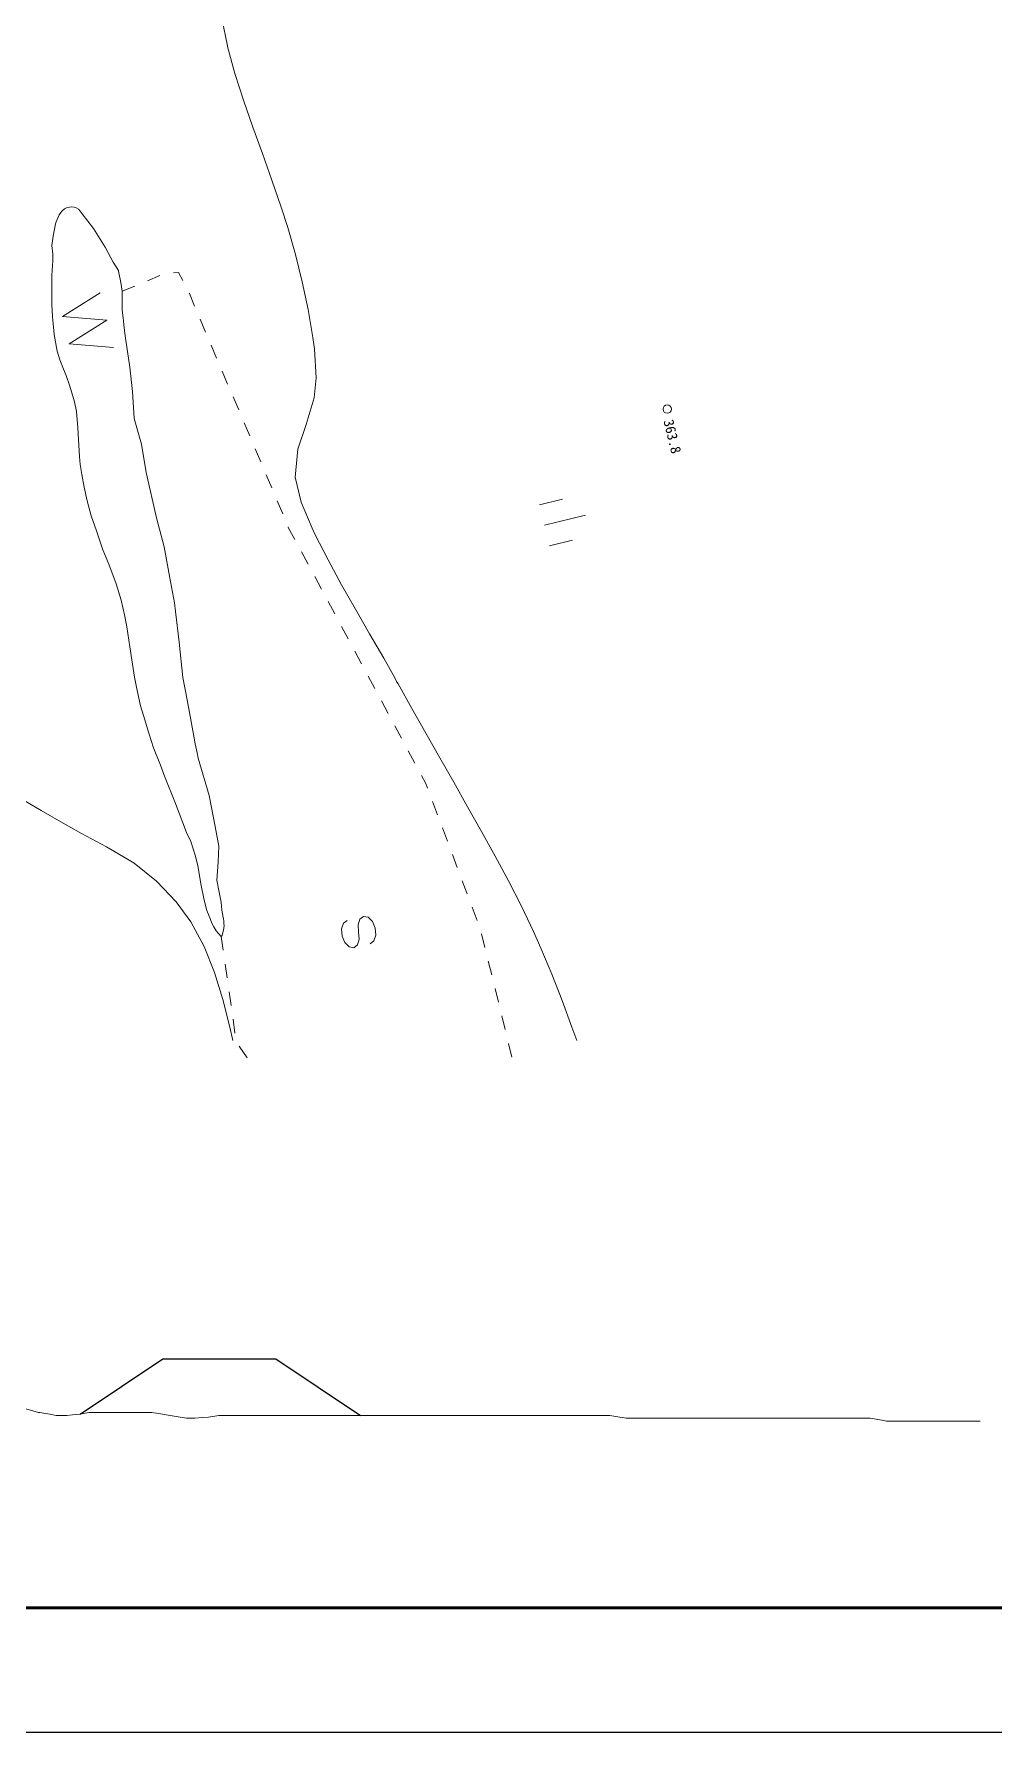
# Model space of a CAD drawing. Header units: millimetres. Extents: x -2078669 to -1085629, y -5987148 to 310365.
# Drawn here: x -1533479 to -1448472, y -405452 to -255001 of the extents above; entities that cross this region are included whole.
import ezdxf

# ---------------------------------------------------------------- set-up
doc = ezdxf.new("R2010")
doc.units = ezdxf.units.MM
doc.header["$LTSCALE"] = 500
doc.layers.get('Defpoints').update_dxf_attribs({"color": 153})
for name, color, linetype, lineweight in [('D-BGD', 7, 'Continuous', 13), ('D-BYP-STR2', 6, 'Continuous', 25), ('D-TTL', 2, 'Continuous', 140)]:
    doc.layers.add(name, color=color, linetype=linetype, lineweight=lineweight)
doc.styles.add('MS ゴシック', font='MS Gothic.ttf')

# ---------------------------------------------------------------- blocks, each defined once
blk = doc.blocks.new('河川平面')
at = {"layer": 'D-BGD', "linetype": 'Continuous'}
for p, q in [((1787526, -2803363, 361106), (1788644, -2802893, 361409)), ((1785290, -2804303, 360500), (1786408, -2803833, 360803)), ((1792197, -2806761, 361435), (1792684, -2807912, 361422)), ((1793173, -2809063, 361409), (1793660, -2810214, 361397)), ((1794147, -2811365, 361384), (1794636, -2812515, 361371)), ((1795123, -2813666, 361358), (1795611, -2814817, 361345)), ((1796099, -2815968, 361333), (1796586, -2817118, 361320)), ((1797075, -2818270, 361307), (1797562, -2819420, 361294)), ((1798050, -2820571, 361282), (1798538, -2821722, 361269)), ((1799025, -2822872, 361256), (1799514, -2824024, 361243)), ((1822245, -2823207), (1824285, -2822712)), ((1822687, -2825029), (1826331, -2824143)), ((1823130, -2826852), (1825170, -2826356)), ((1801179, -2827380, 361256), (1801769, -2828482, 361269)), ((1802360, -2829583, 361282), (1802950, -2830685, 361295)), ((1803541, -2831786, 361308), (1804131, -2832888, 361321)), ((1804722, -2833990, 361334), (1805312, -2835092, 361348)), ((1805902, -2836192, 361361), (1806493, -2837294, 361374)), ((1807083, -2838396, 361387), (1807674, -2839498, 361400)), ((1808264, -2840600, 361413), (1808855, -2841701, 361426)), ((1809445, -2842803, 361439), (1810036, -2843904, 361452)), ((1810626, -2845006, 361466), (1811217, -2846108, 361479)), ((1812780, -2849507, 361550), (1813218, -2850677, 361586)), ((1813657, -2851846, 361622), (1814096, -2853017, 361658)), ((1814534, -2854187, 361694), (1814972, -2855357, 361730)), ((1815410, -2856527, 361767), (1815849, -2857697, 361803)), ((1816288, -2858867, 361839), (1816726, -2860037, 361875)), ((1794073, -2861464, 360360), (1794245, -2862686, 360553)), ((1817121, -2861220, 361902), (1817418, -2862435, 361906)), ((1794419, -2863910, 360747), (1794591, -2865132, 360940)), ((1817716, -2863649, 361911), (1818013, -2864863, 361916)), ((1818311, -2866077, 361921), (1818608, -2867291, 361926)), ((1794764, -2866355, 361134), (1794938, -2867577, 361327)), ((1795111, -2868800, 361521), (1795284, -2870023, 361714)), ((1818906, -2868505, 361930), (1819204, -2869719, 361935)), ((1795669, -2871170, 361825), (1796369, -2872205, 361814)), ((1819501, -2870934, 361940), (1819799, -2872147, 361945))]:
    blk.add_line(p, q, dxfattribs=at)
at = {"layer": 'D-BGD', "linetype": 'Continuous', "elevation": 362000}
for points in [[(1825541, -2870692), (1825112, -2869490), (1824241, -2867132), (1823333, -2864799), (1822374, -2862495), (1821720, -2861023), (1820642, -2858765), (1819499, -2856540), (1818319, -2854339), (1817106, -2852154), (1815880, -2849973), (1814649, -2847800), (1813409, -2845623), (1812169, -2843445), (1810938, -2841273), (1809726, -2839088), (1809600, -2838866), (1809435, -2838551), (1808452, -2836810), (1807207, -2834641), (1805948, -2832476), (1804717, -2830303), (1803524, -2828106), (1802389, -2825886), (1802106, -2825296), (1801146, -2822991), (1800613, -2820770), (1800851, -2818288), (1801578, -2816100), (1802307, -2813727), (1802482, -2811959), (1802315, -2809441), (1802183, -2808385), (1801763, -2805906), (1801242, -2803461), (1800639, -2801038), (1799950, -2798646), (1799365, -2796834), (1798549, -2794461), (1797714, -2792101), (1796865, -2789745), (1796044, -2787381), (1795277, -2785003), (1794628, -2782600), (1794617, -2782559), (1794114, -2780124)], [(1775963, -2849024), (1778115, -2850296), (1780269, -2851545), (1781697, -2852332), (1783905, -2853508), (1786057, -2854780), (1786368, -2854982), (1788332, -2856561), (1790077, -2858382), (1791388, -2860174), (1792556, -2862357), (1793465, -2864667), (1794196, -2867048), (1794820, -2869494), (1795080, -2870692)]]:
    blk.add_lwpolyline(points, dxfattribs=at)
at = {"layer": 'D-BGD', "linetype": 'Continuous', "extrusion": (0.007595, -0.007269, 0.999945), "elevation": 395429}
blk.add_lwpolyline([(1787056, -2799870), (1787496, -2799823), (1787859, -2800544)], dxfattribs=at)
at = {"layer": 'D-BGD', "linetype": 'Continuous'}
for points in [[(1783345, -2804437), (1779997, -2806537), (1783936, -2806865), (1780588, -2808966), (1784527, -2809295)], [(1806235, -2861073), (1806286, -2861704), (1806126, -2862213), (1805801, -2862465), (1805398, -2862391), (1805023, -2862010), (1804778, -2861427), (1804728, -2860796), (1804886, -2860286), (1805211, -2860036)], [(1807260, -2862110), (1807585, -2861860), (1807743, -2861350), (1807693, -2860719), (1807448, -2860135), (1807073, -2859755), (1806670, -2859681), (1806344, -2859932), (1806185, -2860442), (1806235, -2861073)]]:
    blk.add_lwpolyline(points, dxfattribs=at)
at = {"layer": 'D-BGD', "linetype": 'Continuous', "extrusion": (-0.147009, -0.073037, 0.986435), "elevation": 298060}
blk.add_lwpolyline([(3308546, 410854), (3308596, 410854), (3309793, 410781)], dxfattribs=at)
at = {"layer": 'D-BGD', "linetype": 'Continuous', "extrusion": (-0.120009, -0.052186, 0.9914), "elevation": 289543}
blk.add_lwpolyline([(3308622, 566820), (3308666, 566820), (3309868, 566920)], dxfattribs=at)
at = {"layer": 'D-BGD', "linetype": 'Continuous', "extrusion": (0.113222, 0.07213, 0.990948), "elevation": 357987}
blk.add_lwpolyline([(-3374796, 50249), (-3375580, 50309), (-3376033, 50405)], dxfattribs=at)
at = {"layer": 'D-BGD', "linetype": 'Continuous'}
for points in [[(1786998, -2817846, 360510), (1787431, -2820344, 360540), (1788321, -2824374, 360490), (1789006, -2826936, 360450), (1789487, -2829530, 360450), (1789931, -2831908, 360450), (1790016, -2832683, 360460), (1790342, -2835386, 360490), (1790680, -2838510, 360550), (1791045, -2840484, 360570), (1791253, -2841607, 360580), (1791495, -2842911, 360600), (1791646, -2843713, 360600), (1791768, -2844383, 360580), (1791922, -2845198, 360550), (1792015, -2845679, 360530), (1792984, -2848969, 360510), (1793520, -2851711, 360490), (1793844, -2853454, 360390), (1793802, -2854872, 360390), (1793691, -2856469, 360420), (1793893, -2857542, 360420), (1794048, -2858416, 360380), (1794094, -2858777, 360370), (1794127, -2859142, 360370), (1794182, -2859427, 360370), (1794215, -2859631, 360370), (1794275, -2859908, 360370), (1794306, -2860075, 360370), (1794309, -2860331, 360370), (1794317, -2860497, 360370), (1794263, -2860892, 360360), (1794214, -2861118, 360360), (1794150, -2861370, 360360), (1794073, -2861464, 360360), (1793819, -2861203, 360370), (1793626, -2860976, 360380), (1793405, -2860619, 360400), (1793256, -2860337, 360410), (1793012, -2859677, 360420), (1792796, -2859150, 360430), (1792544, -2858244, 360480), (1792292, -2856957, 360490), (1791991, -2855192, 360500), (1791799, -2854343, 360510), (1791372, -2853060, 360510), (1790998, -2852245, 360520), (1790017, -2849697, 360530), (1789030, -2847261, 360530), (1788675, -2846273, 360530), (1788056, -2844741, 360550), (1787670, -2843446, 360580), (1787178, -2841894, 360630), (1786928, -2841024, 360670), (1786585, -2839535, 360690), (1786390, -2838489, 360710), (1785969, -2835790, 360710), (1785699, -2834032, 360670), (1785498, -2832958, 360630), (1785197, -2831655, 360580), (1784769, -2830233, 360560), (1784109, -2828492, 360560), (1783597, -2827195, 360550), (1783018, -2825512, 360530), (1782557, -2824209, 360540), (1782182, -2822875, 360560), (1781934, -2821660, 360590), (1781721, -2820545, 360600), (1781562, -2819658, 360600), (1781510, -2818947, 360600), (1781418, -2817441, 360600), (1781367, -2816385, 360600), (1781241, -2814940, 360570), (1781084, -2814089, 360570), (1780672, -2812699, 360580), (1780327, -2811774, 360580), (1780095, -2811214, 360580), (1779776, -2810384, 360590), (1779544, -2809605, 360600), (1779281, -2808116, 360580), (1779179, -2807169, 360570), (1779139, -2806557, 360550), (1779081, -2805474, 360530), (1779067, -2804636, 360510), (1779066, -2803874, 360530), (1779078, -2802890, 360520), (1779104, -2802443, 360520), (1779167, -2801591, 360540), (1779151, -2801017, 360540), (1779075, -2800246, 360540), (1779182, -2799419, 360550), (1779384, -2798325, 360540), (1779439, -2798149, 360540), (1779620, -2797734, 360550), (1779731, -2797521, 360550), (1779941, -2797215, 360540), (1780186, -2797009, 360530), (1780427, -2796871, 360530), (1780838, -2796819, 360530), (1781046, -2796858, 360530), (1781218, -2796899, 360530)], [(1781218, -2796899, 360530), (1781422, -2797027, 360530), (1781586, -2797203, 360530), (1781765, -2797433, 360530), (1782752, -2798726, 360550), (1783793, -2800386, 360520), (1784491, -2801721, 360520), (1784968, -2802457, 360520), (1785009, -2802665, 360520), (1785166, -2803517, 360510), (1785290, -2804303, 360500), (1785289, -2804868, 360490), (1785304, -2805384, 360490), (1785305, -2805984, 360490), (1785379, -2806638, 360500), (1785483, -2807540, 360510), (1785586, -2808464, 360510), (1785984, -2811023, 360530), (1786203, -2813190, 360530), (1786351, -2815582, 360550), (1786998, -2817846, 360510)]]:
    blk.add_polyline3d(points, dxfattribs=at)
blk.add_circle((1833562, -2814737, 363780), 375, dxfattribs=at)
at = {"layer": 'D-BGD', "linetype": 'Continuous', "style": 'MS ゴシック'}
blk.add_text('363.8', height=900, rotation=283.66942, dxfattribs=at).set_placement((1833220, -2815785))

msp = doc.modelspace()

# ---------------------------------------------------------------- linework, layer by layer
at = {"layer": 'D-BGD', "linetype": 'Continuous', "lineweight": 13, "elevation": 708000}
msp.add_lwpolyline([(-1449708.8, -377899.6), (-1450290.5, -377899.6), (-1450781, -377899.6), (-1451443.9, -377899.6), (-1452222.7, -377899.6), (-1452799, -377899.6), (-1453664.5, -377899.6), (-1454834.2, -377899.6), (-1455106.2, -377899.6), (-1455307.5, -377899.6), (-1456548, -377899.6), (-1457010.8, -377899.6), (-1457816, -377899.6), (-1457989.7, -377899.6), (-1458224.5, -377858.9), (-1459431.5, -377649.6), (-1460324.5, -377649.6), (-1460873.2, -377649.6), (-1461614.8, -377649.6), (-1462315, -377649.6), (-1462833, -377649.6), (-1463756.7, -377649.6), (-1465005.1, -377649.6), (-1465198.5, -377649.6), (-1465341.6, -377649.6), (-1466640.2, -377649.6), (-1467850.1, -377649.6), (-1468082, -377649.6), (-1468395.4, -377649.6), (-1469523.7, -377649.6), (-1470358.6, -377649.6), (-1470965.5, -377649.6), (-1471785.7, -377649.6), (-1472407.2, -377649.6), (-1472867.1, -377649.6), (-1473849, -377649.6), (-1475176, -377649.6), (-1475290.7, -377649.6), (-1475375.6, -377649.6), (-1476732.5, -377649.6), (-1477884.1, -377649.6), (-1478174.2, -377649.6), (-1478566.3, -377649.6), (-1479616, -377649.6), (-1480392.6, -377649.6), (-1481057.7, -377649.6), (-1481956.7, -377493.8), (-1482499.5, -377399.6), (-1482901.1, -377399.6), (-1483941.2, -377399.6), (-1485347, -377399.6), (-1485383, -377399.6), (-1485392.7, -377399.6), (-1485409.6, -377399.6), (-1486308.2, -377399.6), (-1486824.7, -377399.6), (-1487918.1, -377399.6), (-1488266.5, -377399.6), (-1488737.3, -377399.6), (-1489708.2, -377399.6), (-1490426.6, -377399.6), (-1491150, -377399.6), (-1492127.6, -377399.6), (-1492591.7, -377399.6), (-1492935.1, -377399.6), (-1493632.6, -377399.6), (-1494033.5, -377399.6), (-1494548.2, -377399.6), (-1495443.6, -377399.6), (-1495475.2, -377399.6), (-1495517.9, -377399.6), (-1496917, -377399.6), (-1497952.2, -377399.6), (-1498358.7, -377399.6), (-1498908.2, -377399.6), (-1499800.5, -377399.6), (-1500460.7, -377399.6), (-1501242.2, -377399.6), (-1502298.5, -377399.6), (-1502684, -377399.6), (-1502969.2, -377399.6), (-1504125.7, -377399.6), (-1505477.7, -377399.6), (-1505567.5, -377399.6), (-1505688.8, -377399.6), (-1507009.2, -377399.6), (-1507986.2, -377399.6), (-1508451, -377399.6), (-1509079.1, -377399.6), (-1509892.7, -377399.6), (-1510494.7, -377399.6), (-1511334.5, -377399.6), (-1512469.4, -377399.6), (-1512776.2, -377399.6), (-1512859.1, -377399.6), (-1513003.2, -377399.6), (-1513774.6, -377399.6), (-1514218, -377399.6), (-1515511.7, -377399.6), (-1515659.7, -377399.6), (-1515859.7, -377399.6), (-1517101.5, -377399.6), (-1518020.2, -377558.9), (-1518543.2, -377597.5), (-1519250, -377649.6), (-1519985, -377649.6), (-1520528.7, -377555.3), (-1521426.7, -377399.6), (-1522640.3, -377189.2), (-1522868.5, -377166.5), (-1523037.2, -377149.6), (-1524310.2, -377149.6), (-1525545.7, -377149.6), (-1525752, -377149.6), (-1526030.6, -377149.6), (-1527193.7, -377149.6), (-1528054.3, -377149.6), (-1528635.5, -377149.6), (-1529421, -377285.8), (-1530077.2, -377351.2), (-1530562.8, -377399.6), (-1531170, -377399.6), (-1531519, -377399.6), (-1532085.5, -377301.4), (-1532960.7, -377149.6), (-1533001.1, -377149.6), (-1533071.3, -377130.5), (-1534402.4, -376767)], dxfattribs=at)
at = {"layer": 'D-BYP-STR2'}
msp.add_line((-1529403.5, -377282.8, 708000), (-1522078.7, -372399.6, 708000), dxfattribs=at)
at = {"layer": 'D-BYP-STR2', "elevation": 1593000}
msp.add_lwpolyline([(-1522078.7, -372399.6), (-1512078.7, -372399.6), (-1504578.7, -377399.6)], dxfattribs=at)
at = {"layer": 'D-TTL'}
msp.add_line((-1777887.6, -394452.3), (-1377887.6, -394452.3), dxfattribs=at)
at = {"layer": 'Defpoints', "color": 1}
msp.add_lwpolyline([(-1788137.6, -405452.3), (-1367637.6, -405452.3), (-1367637.6, -108452.3), (-1788137.6, -108452.3)], close=True, dxfattribs=at)

# ---------------------------------------------------------------- block references
at = {"layer": 'D-BGD'}
msp.add_blockref('河川平面', (-3310965.8, 2526500.2), dxfattribs=at)

doc.saveas('drawing.dxf')
